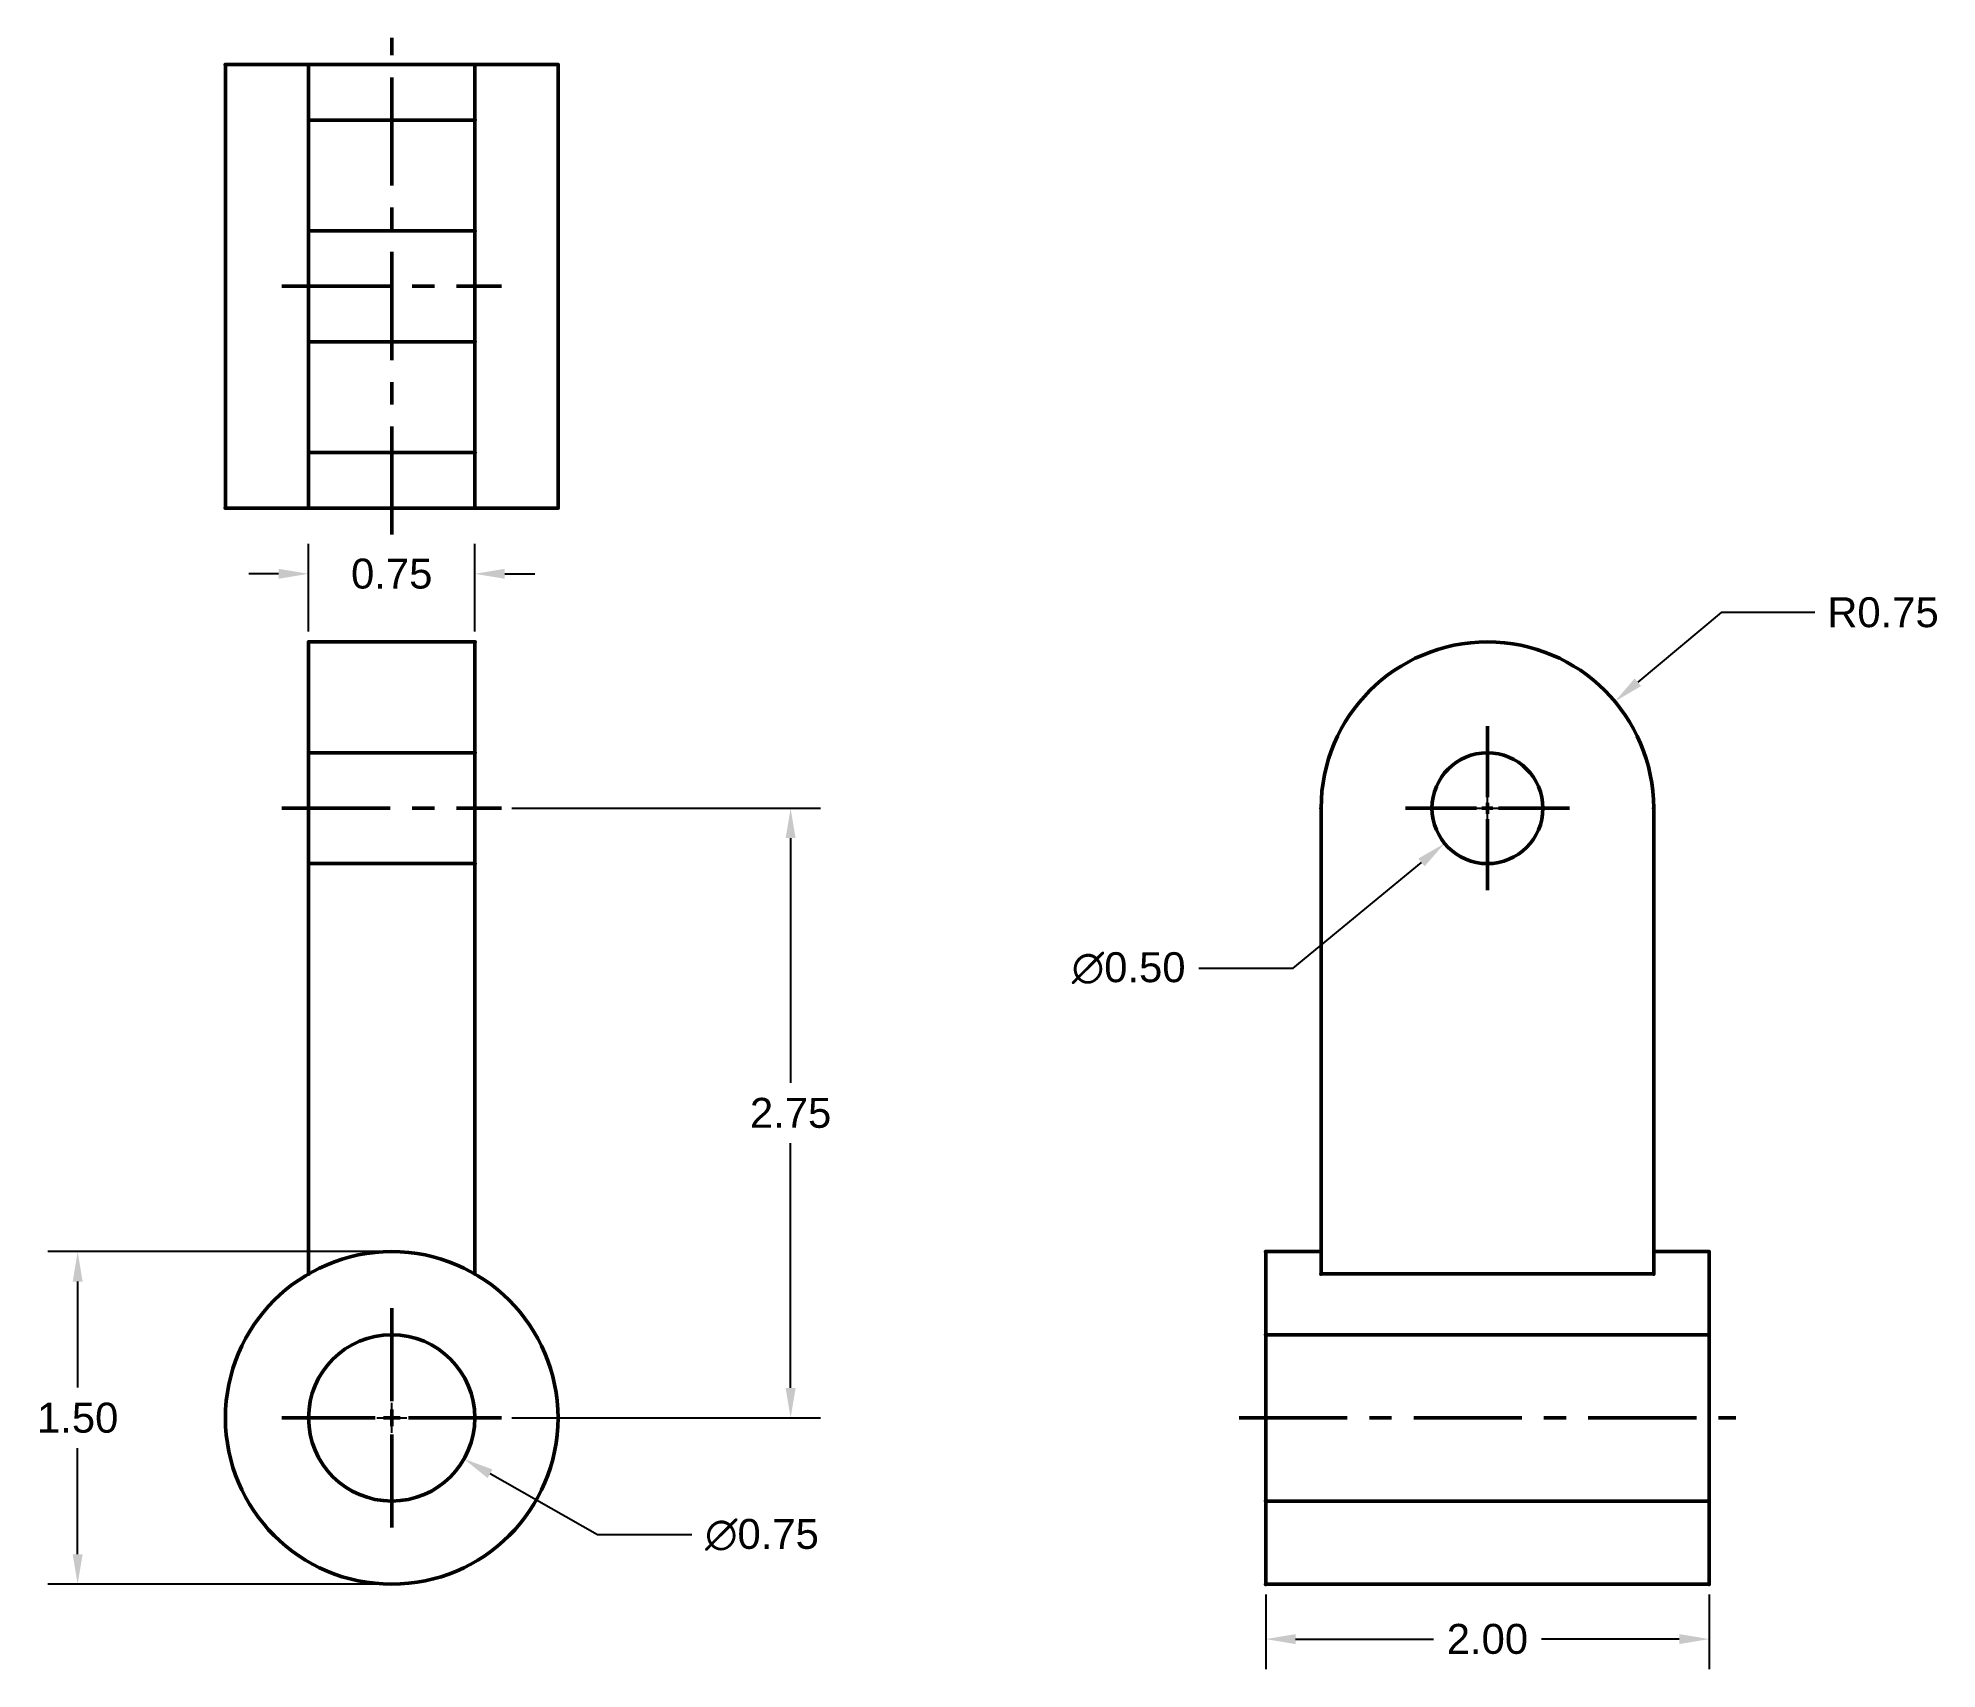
# Paper-space layout 'Layout1' of a CAD drawing. Header units: millimetres. Extents: x 0.96 to 9.53, y 0.37 to 7.72.
import ezdxf

# ---------------------------------------------------------------- set-up
doc = ezdxf.new("R2010")
doc.units = ezdxf.units.MM
doc.header["$LTSCALE"] = 0.65
doc.header["$MEASUREMENT"] = 0
doc.linetypes.add('CENTER2', pattern=[1.125, 0.75, -0.125, 0.125, -0.125])
for name, color, linetype, lineweight, transparency in [('centerlines', 7, 'Continuous', 50, 0.7), ('dimensions', 7, 'Continuous', 50, 0.7), ('hidden', 7, 'Continuous', 50, 0.7)]:
    doc.layers.add(name, color=color, linetype=linetype, lineweight=lineweight, transparency=transparency)
doc.layers.add('outline', color=7, linetype='Continuous', lineweight=50)
doc.styles.get("Standard").update_dxf_attribs({"font": 'arial.ttf'})
doc.dimstyles.get("Standard").update_dxf_attribs({"dimscale": 0.75, "dimtxt": 0.18, "dimasz": 0.18, "dimexe": 0.18, "dimexo": 0.0625, "dimgap": 0.09, "dimtad": 0, "dimtih": 1, "dimtoh": 1, "dimzin": 0, "dimdsep": 46, "dimtxsty": 'Standard', "dimcen": 0.09, "dimadec": 0, "dimazin": 0, "dimtfac": 1, "dimtofl": 0, "dimtmove": 0, "dimatfit": 3, "dimfxl": 1, "dimtolj": 1, "dimtzin": 0, "dimarcsym": 0})

# ---------------------------------------------------------------- blocks, each defined once
blk = doc.blocks.new('*U8')
at = {"layer": 'centerlines', "color": 0, "linetype": 'CENTER2', "transparency": 16777216}
blk.add_line((-1.12, 0), (1.12, 0), dxfattribs=at)
blk = doc.blocks.new('*U9')
at = {"layer": 'centerlines', "color": 0, "linetype": 'CENTER2', "transparency": 16777216}
blk.add_line((-0.495, 0), (0.495, 0), dxfattribs=at)
blk = doc.blocks.new('*U10')
at = {"layer": 'centerlines', "color": 0, "linetype": 'CENTER2', "transparency": 16777216}
blk.add_line((0, -1.12), (0, 1.12), dxfattribs=at)
blk = doc.blocks.new('*U11')
at = {"layer": 'centerlines', "color": 0, "linetype": 'CENTER2', "transparency": 16777216}
for p, q in [((0, 0.075), (0, 0.495)), ((-0.495, 0), (-0.075, 0)), ((0.075, 0), (0.495, 0)), ((0, -0.495), (0, -0.075))]:
    blk.add_line(p, q, dxfattribs=at)
at = {"layer": 'centerlines', "color": 0, "linetype": 'Continuous', "transparency": 16777216}
for p, q in [((-0.0375, 0), (0.0375, 0)), ((0, -0.0375), (0, 0.0375))]:
    blk.add_line(p, q, dxfattribs=at)
blk = doc.blocks.new('*U12')
at = {"layer": 'centerlines', "color": 0, "linetype": 'CENTER2', "transparency": 16777216}
for p, q in [((0, 0.05), (0, 0.37)), ((-0.37, 0), (-0.05, 0)), ((0.05, 0), (0.37, 0)), ((0, -0.37), (0, -0.05))]:
    blk.add_line(p, q, dxfattribs=at)
at = {"layer": 'centerlines', "color": 0, "linetype": 'Continuous', "transparency": 16777216}
for p, q in [((-0.025, 0), (0.025, 0)), ((0, -0.025), (0, 0.025))]:
    blk.add_line(p, q, dxfattribs=at)
blk = doc.blocks.new('*U13')
at = {"layer": 'centerlines', "color": 0, "linetype": 'CENTER2', "transparency": 16777216}
blk.add_line((-0.495, 0), (0.495, 0), dxfattribs=at)
blk = doc.blocks.new('*D15')
at = {"layer": 'Defpoints', "color": 0, "transparency": 16777216}
for p in [(2.2308, 1.6831), (2.8829, 1.3126)]:
    blk.add_point(p, dxfattribs=at)
at = {"layer": 'dimensions', "color": 0, "lineweight": -2, "transparency": 16777216}
for p, q in [((2.5568, 1.4303), (2.5568, 1.5653)), ((2.4893, 1.4978), (2.6243, 1.4978)), ((3.4856, 0.9701), (3.0002, 1.2459)), ((3.91, 0.9701), (3.4856, 0.9701))]:
    blk.add_line(p, q, dxfattribs=at)
at = {"layer": 'dimensions', "color": 0, "transparency": 16777216}
blk.add_solid([(3.0113, 1.2654), (2.9891, 1.2263), (2.8829, 1.3126)], dxfattribs=at)
at = {"layer": 'dimensions', "color": 0, "transparency": 16777216, "insert": (4.2268, 0.9701), "char_height": 0.135, "attachment_point": 5}
blk.add_mtext('\\A1;∅0.75', dxfattribs=at)
blk = doc.blocks.new('*D16')
at = {"layer": 'Defpoints', "color": 0, "transparency": 16777216}
for p in [(3.0518, 4.2478), (4.356, 4.2478), (3.0518, 1.4978)]:
    blk.add_point(p, dxfattribs=at)
at = {"layer": 'dimensions', "color": 0, "lineweight": -2, "transparency": 16777216}
for p, q in [((3.0987, 4.2478), (4.491, 4.2478)), ((4.356, 4.1128), (4.356, 3.0093)), ((4.356, 1.6328), (4.356, 2.7364)), ((3.0987, 1.4978), (4.491, 1.4978))]:
    blk.add_line(p, q, dxfattribs=at)
at = {"layer": 'dimensions', "color": 0, "transparency": 16777216}
for points in [[(4.3335, 4.1128), (4.3785, 4.1128), (4.356, 4.2478)], [(4.3335, 1.6328), (4.3785, 1.6328), (4.356, 1.4978)]]:
    blk.add_solid(points, dxfattribs=at)
at = {"layer": 'dimensions', "color": 0, "transparency": 16777216, "insert": (4.356, 2.8728), "char_height": 0.135, "attachment_point": 5}
blk.add_mtext('\\A1;2.75', dxfattribs=at)
blk = doc.blocks.new('*D17')
at = {"layer": 'Defpoints', "color": 0, "transparency": 16777216}
for p in [(2.5568, 2.2478), (1.1402, 0.7478), (2.5568, 0.7478)]:
    blk.add_point(p, dxfattribs=at)
at = {"layer": 'dimensions', "color": 0, "lineweight": -2, "transparency": 16777216}
for p, q in [((2.5099, 2.2478), (1.0052, 2.2478)), ((1.1402, 2.1128), (1.1402, 1.6343)), ((1.1402, 0.8828), (1.1402, 1.3614)), ((2.5099, 0.7478), (1.0052, 0.7478))]:
    blk.add_line(p, q, dxfattribs=at)
at = {"layer": 'dimensions', "color": 0, "transparency": 16777216}
for points in [[(1.1177, 2.1128), (1.1627, 2.1128), (1.1402, 2.2478)], [(1.1177, 0.8828), (1.1627, 0.8828), (1.1402, 0.7478)]]:
    blk.add_solid(points, dxfattribs=at)
at = {"layer": 'dimensions', "color": 0, "transparency": 16777216, "insert": (1.1402, 1.4978), "char_height": 0.135, "attachment_point": 5}
blk.add_mtext('\\A1;1.50', dxfattribs=at)
blk = doc.blocks.new('*D18')
at = {"layer": 'Defpoints', "color": 0, "transparency": 16777216}
for p in [(2.9318, 5.3051), (2.1818, 4.9978), (2.9318, 4.9978)]:
    blk.add_point(p, dxfattribs=at)
at = {"layer": 'dimensions', "color": 0, "lineweight": -2, "transparency": 16777216}
for p, q in [((2.1818, 5.0447), (2.1818, 5.4401)), ((2.9318, 5.0447), (2.9318, 5.4401)), ((2.0468, 5.3051), (1.9118, 5.3051)), ((3.0668, 5.3051), (3.2018, 5.3051))]:
    blk.add_line(p, q, dxfattribs=at)
at = {"layer": 'dimensions', "color": 0, "transparency": 16777216}
for points in [[(2.0468, 5.3276), (2.0468, 5.2826), (2.1818, 5.3051)], [(3.0668, 5.3276), (3.0668, 5.2826), (2.9318, 5.3051)]]:
    blk.add_solid(points, dxfattribs=at)
at = {"layer": 'dimensions', "color": 0, "transparency": 16777216, "insert": (2.5568, 5.3051), "char_height": 0.135, "attachment_point": 5}
blk.add_mtext('\\A1;0.75', dxfattribs=at)
blk = doc.blocks.new('*D19')
at = {"layer": 'Defpoints', "color": 0, "transparency": 16777216}
for p in [(8.074, 4.7292), (7.4989, 4.2478)]:
    blk.add_point(p, dxfattribs=at)
at = {"layer": 'dimensions', "color": 0, "lineweight": -2, "transparency": 16777216}
for p, q in [((8.5537, 5.1308), (8.1775, 4.8159)), ((8.9752, 5.1308), (8.5537, 5.1308)), ((7.4989, 4.1803), (7.4989, 4.3153)), ((7.4314, 4.2478), (7.5664, 4.2478))]:
    blk.add_line(p, q, dxfattribs=at)
at = {"layer": 'dimensions', "color": 0, "transparency": 16777216}
blk.add_solid([(8.1631, 4.8331), (8.1919, 4.7986), (8.074, 4.7292)], dxfattribs=at)
at = {"layer": 'dimensions', "color": 0, "transparency": 16777216, "insert": (9.2831, 5.1308), "char_height": 0.135, "attachment_point": 5}
blk.add_mtext('\\A1;R0.75', dxfattribs=at)
blk = doc.blocks.new('*D20')
at = {"layer": 'Defpoints', "color": 0, "transparency": 16777216}
for p in [(7.6919, 4.4067), (7.3058, 4.089)]:
    blk.add_point(p, dxfattribs=at)
at = {"layer": 'dimensions', "color": 0, "lineweight": -2, "transparency": 16777216}
for p, q in [((7.4989, 4.1803), (7.4989, 4.3153)), ((7.4314, 4.2478), (7.5664, 4.2478)), ((6.6221, 3.5262), (7.2016, 4.0032)), ((6.1969, 3.5262), (6.6221, 3.5262))]:
    blk.add_line(p, q, dxfattribs=at)
at = {"layer": 'dimensions', "color": 0, "transparency": 16777216}
blk.add_solid([(7.1873, 4.0205), (7.2159, 3.9858), (7.3058, 4.089)], dxfattribs=at)
at = {"layer": 'dimensions', "color": 0, "transparency": 16777216, "insert": (5.8808, 3.5262), "char_height": 0.135, "attachment_point": 5}
blk.add_mtext('\\A1;∅0.50', dxfattribs=at)
blk = doc.blocks.new('*D21')
at = {"layer": 'Defpoints', "color": 0, "transparency": 16777216}
for p in [(6.4989, 0.7478), (8.4989, 0.7478), (8.4989, 0.5001)]:
    blk.add_point(p, dxfattribs=at)
at = {"layer": 'dimensions', "color": 0, "lineweight": -2, "transparency": 16777216}
for p, q in [((6.4989, 0.701), (6.4989, 0.3651)), ((8.4989, 0.701), (8.4989, 0.3651)), ((6.6339, 0.5001), (7.2551, 0.5001)), ((8.3639, 0.5001), (7.7426, 0.5001))]:
    blk.add_line(p, q, dxfattribs=at)
at = {"layer": 'dimensions', "color": 0, "transparency": 16777216}
for points in [[(6.6339, 0.5226), (6.6339, 0.4776), (6.4989, 0.5001)], [(8.3639, 0.5226), (8.3639, 0.4776), (8.4989, 0.5001)]]:
    blk.add_solid(points, dxfattribs=at)
at = {"layer": 'dimensions', "color": 0, "transparency": 16777216, "insert": (7.4989, 0.5001), "char_height": 0.135, "attachment_point": 5}
blk.add_mtext('\\A1;2.00', dxfattribs=at)

psp = doc.layouts.get("Layout1")

# ---------------------------------------------------------------- linework, layer by layer
at = {"layer": 'hidden'}
for p, q in [((2.1818, 7.3519), (2.1818, 7.6019)), ((2.9318, 7.3519), (2.9318, 7.6019)), ((2.1818, 6.8519), (2.9318, 6.8519)), ((2.9318, 6.3519), (2.1818, 6.3519)), ((2.1818, 5.8519), (2.1818, 5.6019)), ((2.9318, 5.8519), (2.9318, 5.6019)), ((2.9318, 4.4978), (2.1818, 4.4978)), ((2.1818, 3.9978), (2.9318, 3.9978)), ((6.4989, 1.8728), (8.4989, 1.8728)), ((6.4989, 1.1228), (8.4989, 1.1228))]:
    psp.add_line(p, q, dxfattribs=at)
at = {"layer": 'outline'}
for p, q in [((2.9318, 7.3519), (2.1818, 7.3519)), ((2.1818, 7.3519), (2.1818, 5.8519)), ((2.9318, 5.8519), (2.9318, 7.3519)), ((2.1818, 5.8519), (2.9318, 5.8519)), ((2.1818, 4.9978), (2.1818, 2.1473)), ((2.9318, 4.9978), (2.1818, 4.9978)), ((2.9318, 2.1473), (2.9318, 4.9978))]:
    psp.add_line(p, q, dxfattribs=at)
psp.add_lwpolyline([(1.8068, 7.6019), (3.3068, 7.6019), (3.3068, 5.6019), (1.8068, 5.6019)], close=True, dxfattribs=at)
psp.add_lwpolyline([(6.7489, 2.1473), (8.2489, 2.1473), (8.2489, 4.2478, 1), (6.7489, 4.2478), (6.7489, 2.1473)], format="xyb", dxfattribs=at)
psp.add_lwpolyline([(8.2489, 2.2478), (8.4989, 2.2478), (8.4989, 0.7478), (6.4989, 0.7478), (6.4989, 2.2478), (6.7489, 2.2478)], dxfattribs=at)
for centre, radius in [((7.4989, 4.2478), 0.25), ((2.5568, 1.4978), 0.75), ((2.5568, 1.4978), 0.375)]:
    psp.add_circle(centre, radius, dxfattribs=at)
for p in [(1.8068, 7.6019), (3.3068, 7.6019), (2.1818, 7.3519), (2.9318, 7.3519), (2.1818, 6.8519), (2.9318, 6.8519), (2.1818, 6.3519), (2.9318, 6.3519), (2.1818, 5.8519), (2.9318, 5.8519), (1.8068, 5.6019), (3.3068, 5.6019), (2.1818, 4.9978), (2.9318, 4.9978), (2.1818, 4.4978), (2.9318, 4.4978), (6.7489, 4.2478), (7.4989, 4.2478), (7.7489, 4.2478), (8.2489, 4.2478), (2.1818, 3.9978), (2.9318, 3.9978), (6.4989, 2.2478), (8.4989, 2.2478), (2.1818, 2.1473), (2.9318, 2.1473), (6.7489, 2.1473), (8.2489, 2.1473), (6.4989, 1.8728), (8.4989, 1.8728), (2.5568, 1.4978), (6.4989, 1.1228), (8.4989, 1.1228), (6.4989, 0.7478), (8.4989, 0.7478)]:
    psp.add_point(p, dxfattribs=at)

# ---------------------------------------------------------------- block references
at = {"layer": 'centerlines', "linetype": 'CENTER2'}
for name, p in [('*U10', (2.5568, 6.6019)), ('*U9', (2.5568, 6.6019)), ('*U12', (7.4989, 4.2478)), ('*U13', (2.5568, 4.2478)), ('*U11', (2.5568, 1.4978)), ('*U8', (7.4989, 1.4978))]:
    psp.add_blockref(name, p, dxfattribs=at)

# ---------------------------------------------------------------- dimensions: what is measured, and where the dimension line sits
at = {"layer": 'dimensions'}
for base, p1, p2, picture, middle in [((2.9318, 5.3051), (2.1818, 4.9978), (2.9318, 4.9978), '*D18', (2.5568, 5.3051)), ((8.4989, 0.5001), (6.4989, 0.7478), (8.4989, 0.7478), '*D21', (7.4989, 0.5001))]:
    dim = psp.add_linear_dim(base=base, p1=p1, p2=p2, dimstyle='Standard', dxfattribs=at)
    dim.commit()
    dim.dimension.update_dxf_attribs({"geometry": picture, "text_midpoint": middle})
dim = psp.add_radius_dim(center=(7.4989, 4.2478), mpoint=(8.074, 4.7292), dimstyle='Standard', dxfattribs=at)
dim.commit()
dim.dimension.update_dxf_attribs({"geometry": '*D19', "text_midpoint": (9.2831, 5.1308), "dimtype": 164})
for p1, p2, picture, middle in [((7.6919, 4.4067), (7.3058, 4.089), '*D20', (5.8808, 3.5262)), ((2.2308, 1.6831), (2.8829, 1.3126), '*D15', (4.2268, 0.9701))]:
    dim = psp.add_diameter_dim_2p(p1=p1, p2=p2, dimstyle='Standard', dxfattribs=at)
    dim.commit()
    dim.dimension.update_dxf_attribs({"geometry": picture, "text_midpoint": middle, "dimtype": 163})
for base, p1, p2, picture, middle in [((4.356, 4.2478), (3.0518, 1.4978), (3.0518, 4.2478), '*D16', (4.356, 2.8728)), ((1.1402, 0.7478), (2.5568, 2.2478), (2.5568, 0.7478), '*D17', (1.1402, 1.4978))]:
    dim = psp.add_linear_dim(base=base, p1=p1, p2=p2, angle=90, dimstyle='Standard', dxfattribs=at)
    dim.commit()
    dim.dimension.update_dxf_attribs({"geometry": picture, "text_midpoint": middle})

doc.saveas('drawing.dxf')
